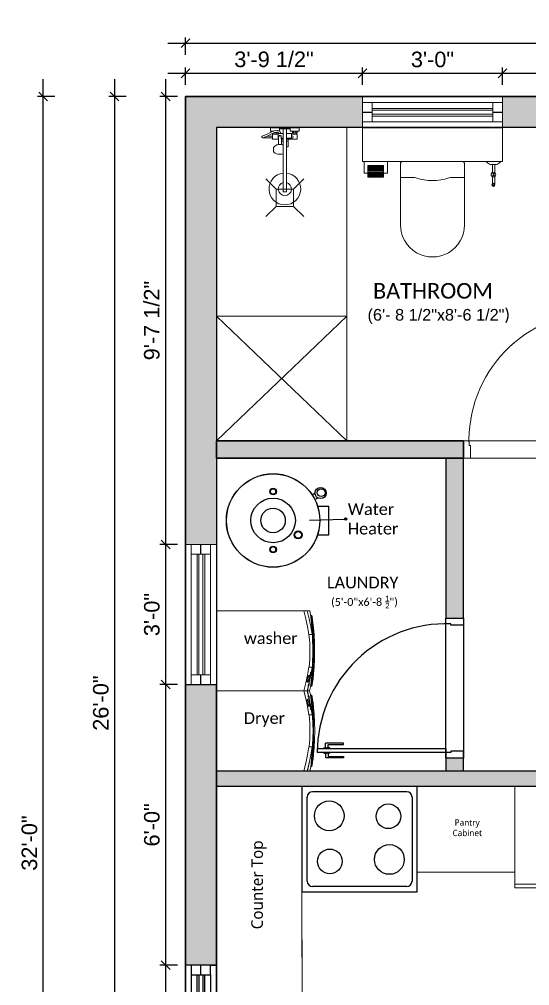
# Model space of a CAD drawing. Header units: inches. Extents: x 8555 to 8947, y -1346 to -868.
# Drawn here: x 8555.4 to 8686.8, y -1116.7 to -868.2 of the extents above; entities that cross this region are included whole.
import ezdxf

# ---------------------------------------------------------------- set-up
doc = ezdxf.new("R2010")
doc.units = ezdxf.units.IN
doc.header["$MEASUREMENT"] = 0
doc.linetypes.add('ACAD_ISO02W100', pattern=[15, 12, -3])
doc.linetypes.add('HIDDEN', pattern=[9.525, 6.35, -3.175])
for name, color, linetype, lineweight in [('A_DIMENSION-01', 7, 'Continuous', 13), ('A_DOOR', 7, 'Continuous', 13), ('A_KITCHEN FIXTURE', 7, 'Continuous', 9), ('A_TEXT-01', 7, 'Continuous', 9), ('A_TOILET FIXTURE', 7, 'Continuous', 5), ('Glass', 7, 'Continuous', 5), ('Wall - elevation', 7, 'Continuous', 5), ('Window - elevation', 7, 'Continuous', 5), ('Window - section', 7, 'Continuous', 9)]:
    doc.layers.add(name, color=color, linetype=linetype, lineweight=lineweight)
for name, color, linetype in [('dwgmodels.com', 7, 'Continuous'), ('H hatch', 7, 'Continuous'), ('PDF_Text', 7, 'Continuous')]:
    doc.layers.add(name, color=color, linetype=linetype)
doc.styles.add('MtXpl_Calibri', font='calibri.ttf')
doc.styles.add('PDF Calibri', font='calibri.ttf')
doc.styles.add('Trebuchet MS', font='arial.ttf', dxfattribs={"height": 4})
doc.styles.add('Trebuchet MS_2', font='trebuc.ttf', dxfattribs={"height": 24})
doc.dimstyles.new('Linear_-_3_32__Trebuchet_MS', dxfattribs={"dimscale": 12, "dimtxt": 4, "dimasz": 0.1875, "dimexe": 0.125, "dimexo": 0.125, "dimgap": 0.125, "dimtad": 1, "dimdec": 1, "dimrnd": 0.0625, "dimzin": 3, "dimdsep": 46, "dimlunit": 4, "dimtxsty": 'Trebuchet MS', "dimblk1": 'OBLIQUE', "dimblk2": 'OBLIQUE', "dimsah": 1, "dimcen": 0.09, "dimdle": 0.375, "dimazin": 0, "dimtfac": 0.5, "dimtdec": 1, "dimtix": 1, "dimtmove": 0, "dimatfit": 3, "dimfxl": 0.25, "dimfxlon": 1, "dimtvp": 1, "dimfrac": 2, "dimtolj": 1, "dimtzin": 0, "dimarcsym": 2})

# ---------------------------------------------------------------- blocks, each defined once
blk = doc.blocks.new('Wand WC 22')
at = {"layer": 'A_TOILET FIXTURE', "ltscale": 0.5, "transparency": 33554554}
for p, q in [((-0.19, 0.19), (-0.19, 0.55)), ((-0.175, 0.565), (0.175, 0.565)), ((0.19, 0.55), (0.19, 0.19)), ((-0.19, 0.47), (-0.1066, 0.47)), ((-0.1066, 0.47), (-0.0978, 0.4685)), ((0.1066, 0.47), (0.0978, 0.4685)), ((0.19, 0.47), (0.1066, 0.47))]:
    blk.add_line(p, q, dxfattribs=at)
for centre, radius, start, end in [((-0.175, 0.55), 0.015, 90, 180), ((0.175, 0.55), 0.015, 0, 90), ((0, 0.7497), 0.2977, 250.8176, 289.1824), ((0, 0.19), 0.19, 180, 0)]:
    blk.add_arc(centre, radius, start, end, dxfattribs=at)
blk = doc.blocks.new('sdfdsfsdfwer')
at = {"layer": 'A_TOILET FIXTURE', "ltscale": 0.5, "transparency": 33554554}
for p, q in [((-438.17, -4319.63), (-438.17, -4315.83)), ((-437.84, -4316.16), (-438.17, -4315.83)), ((-438.17, -4319.63), (-437.84, -4319.29)), ((-437.37, -4318.16), (-437.37, -4317.29)), ((-437.37, -4317.43), (-435.31, -4317.43)), ((-437.37, -4318.03), (-435.29, -4318.03)), ((-434.27, -4318.03), (-435.31, -4317.43)), ((-435.29, -4318.03), (-434.26, -4317.43)), ((-434.27, -4318.03), (-432.43, -4318.03)), ((-434.26, -4317.43), (-432.45, -4317.43))]:
    blk.add_line(p, q, dxfattribs=at)
for centre, radius in [((-434.78, -4317.71), 0.6), ((-432.17, -4317.71), 0.4), ((-432.17, -4317.71), 0.2)]:
    blk.add_circle(centre, radius, dxfattribs=at)
for centre, start, end in [((-438.97, -4317.29), 0, 45), ((-438.97, -4318.16), 315, 0)]:
    blk.add_arc(centre, 1.6, start, end, dxfattribs=at)
blk = doc.blocks.new('sdfdsfwerwe')
at = {"layer": 'A_TOILET FIXTURE', "color": 9, "ltscale": 0.5, "true_color": 0xc7c8ca, "transparency": 33554554}
for p, q in [((-437.17, -4289.41), (-437.17, -4285.41)), ((-437.17, -4285.41), (-434.17, -4285.41)), ((-437.07, -4285.41), (-437.07, -4289.41)), ((-436.97, -4285.41), (-436.97, -4289.41)), ((-436.87, -4285.41), (-436.87, -4289.41)), ((-436.67, -4285.41), (-436.67, -4289.41)), ((-436.47, -4285.41), (-436.47, -4289.41)), ((-436.22, -4285.41), (-436.22, -4289.41)), ((-435.97, -4285.41), (-435.97, -4289.41)), ((-435.67, -4285.41), (-435.67, -4289.41)), ((-435.37, -4285.41), (-435.37, -4289.41)), ((-435.07, -4285.41), (-435.07, -4289.41)), ((-434.82, -4285.41), (-434.82, -4289.41)), ((-434.57, -4285.41), (-434.57, -4289.41)), ((-434.37, -4285.41), (-434.37, -4289.41)), ((-434.27, -4285.41), (-434.27, -4289.41)), ((-434.17, -4289.41), (-434.17, -4285.41)), ((-437.17, -4289.41), (-434.17, -4289.41))]:
    blk.add_line(p, q, dxfattribs=at)
blk.add_lwpolyline([(-435.17, -4289.41), (-435.17, -4290.41), (-438.17, -4290.41), (-438.17, -4284.41), (-435.17, -4284.41), (-435.17, -4285.41)], dxfattribs=at)
blk = doc.blocks.new('sdfswer')
at = {"color": 0, "linetype": 'ByBlock', "ltscale": 0.5, "transparency": 33554554}
blk.add_lwpolyline([(8895.11, -4700.28), (8859.11, -4700.28), (8859.11, -4708.97), (8895.11, -4708.97)], close=True, dxfattribs=at)
at = {"color": 0, "linetype": 'ByBlock', "rotation": 269.9999985404243}
for name in ['sdfdsfsdfwer', 'sdfdsfwerwe']:
    blk.add_blockref(name, (13179.13, -5147.14), dxfattribs=at)
at = {"color": 0, "linetype": 'ByBlock', "ltscale": 0.5, "transparency": 33554554, "xscale": -43.47826086945853, "yscale": 43.47826086945853, "zscale": 43.47826086945853, "rotation": 359.9881066540195}
blk.add_blockref('Wand WC 22', (8877.11, -4733.54), dxfattribs=at)
blk = doc.blocks.new('sdfsfwerwe')
at = {"layer": 'A_TOILET FIXTURE', "ltscale": 0.5, "transparency": 33554554}
for p, q in [((-443.82, -4233.03), (-444, -4233.57)), ((-443.82, -4233.03), (-443.81, -4232.95)), ((-445.7, -4235.99), (-445.87, -4236.47)), ((-445.83, -4236.36), (-445.83, -4235.99)), ((-445.2, -4236.15), (-445.37, -4236.61)), ((-445.27, -4236.35), (-445.27, -4236.34)), ((-445.27, -4237.07), (-445.27, -4236.35)), ((-445.27, -4236.35), (-445.27, -4236.35)), ((-444.95, -4236.15), (-444.95, -4237.27)), ((-444, -4233.57), (-444.33, -4234.33)), ((-444.33, -4235.99), (-443.81, -4235.99)), ((-428.26, -4237.1), (-431.36, -4234)), ((-446.55, -4240.19), (-446.55, -4239.23)), ((-446.01, -4237.24), (-446.05, -4237.42)), ((-446.05, -4237.42), (-446.05, -4237.47)), ((-446.05, -4237.47), (-445.96, -4238)), ((-445.87, -4236.47), (-446.01, -4237.24)), ((-445.96, -4238), (-445.95, -4238.05)), ((-445.95, -4238.05), (-445.94, -4238.07)), ((-445.85, -4236.43), (-445.85, -4236.43)), ((-445.51, -4237.38), (-445.53, -4237.44)), ((-445.37, -4236.61), (-445.51, -4237.38)), ((-445.46, -4237.07), (-445.27, -4237.07)), ((-445.27, -4237.27), (-445.27, -4237.07)), ((-445.11, -4237.93), (-445.11, -4238.49)), ((-438.99, -4239.23), (-445.11, -4239.23)), ((-443.67, -4237.71), (-444.95, -4237.71)), ((-444.79, -4237.71), (-444.9, -4237.71)), ((-444.66, -4237.71), (-444.79, -4237.71)), ((-444.53, -4237.71), (-444.66, -4237.71)), ((-444.49, -4238.13), (-444.5, -4238.23)), ((-444.5, -4238.23), (-444.49, -4238.34)), ((-444.44, -4238.03), (-444.49, -4238.13)), ((-444.49, -4238.34), (-444.44, -4238.43)), ((-444.45, -4238.11), (-444.44, -4238.04)), ((-444.45, -4238.35), (-444.45, -4238.11)), ((-444.44, -4238.42), (-444.45, -4238.35)), ((-444.44, -4238.03), (-444.42, -4237.97)), ((-444.44, -4238.03), (-444.44, -4238.03)), ((-444.44, -4238.04), (-444.44, -4238.03)), ((-444.44, -4238.43), (-444.44, -4238.42)), ((-444.44, -4238.43), (-444.44, -4238.43)), ((-444.42, -4238.49), (-444.44, -4238.43)), ((-444.42, -4237.97), (-444.38, -4237.91)), ((-444.38, -4238.55), (-444.42, -4238.49)), ((-444.38, -4237.91), (-444.32, -4237.87)), ((-444.32, -4238.59), (-444.38, -4238.55)), ((-444.32, -4237.87), (-444.26, -4237.84)), ((-444.26, -4238.62), (-444.32, -4238.59)), ((-444.26, -4237.84), (-444.2, -4237.83)), ((-444.2, -4238.63), (-444.26, -4238.62)), ((-443.35, -4237.82), (-444.2, -4237.83)), ((-442.51, -4238.65), (-444.2, -4238.63)), ((-443.67, -4237.71), (-443.67, -4237.83)), ((-443.67, -4238.64), (-443.67, -4239.23)), ((-443.35, -4238.64), (-443.35, -4239.23)), ((-443.35, -4238.71), (-441.77, -4238.71)), ((-442.75, -4238.71), (-442.75, -4239.23)), ((-441.78, -4238.67), (-442.51, -4238.65)), ((-441.8, -4237.87), (-441.82, -4238.23)), ((-441.82, -4238.23), (-441.8, -4238.6)), ((-441.78, -4237.79), (-441.8, -4237.87)), ((-441.8, -4238.6), (-441.71, -4238.94)), ((-441.74, -4239.23), (-441.74, -4239.23)), ((-441.71, -4238.94), (-441.66, -4239.14)), ((-441.66, -4239.14), (-441.62, -4239.23)), ((-441.17, -4239.23), (-441.18, -4239.23)), ((-433.12, -4239.23), (-427.47, -4239.23)), ((-427.47, -4240.19), (-427.47, -4239.23)), ((-445.83, -4243.43), (-445.83, -4241.99)), ((-445.27, -4243.27), (-445.27, -4242.15)), ((-445.11, -4240.19), (-441.07, -4240.19)), ((-444.95, -4241.71), (-443.67, -4241.71)), ((-444.95, -4243.27), (-444.95, -4242.15)), ((-443.67, -4241.71), (-443.67, -4240.19)), ((-443.35, -4240.71), (-443.35, -4240.19)), ((-442.75, -4240.71), (-442.75, -4240.19)), ((-433.12, -4240.19), (-427.47, -4240.19)), ((-445.83, -4242.35), (-445.27, -4242.35)), ((-445.83, -4243.07), (-445.27, -4243.07)), ((-428.29, -4242.32), (-431.39, -4245.42))]:
    blk.add_line(p, q, dxfattribs=at)
at = {"layer": 'A_TOILET FIXTURE', "ltscale": 0.5, "transparency": 33554554, "flags": 128}
blk.add_lwpolyline([(-433.12, -4240.19, 19.949874), (-433.12, -4239.23), (-438.99, -4239.23), (-438.87, -4238.75), (-438.83, -4238.23), (-438.87, -4237.71), (-438.99, -4237.23), (-439.17, -4236.82), (-439.41, -4236.5), (-439.68, -4236.3), (-439.98, -4236.23), (-440.41, -4236.23), (-440.53, -4236.25), (-440.83, -4236.32), (-440.94, -4236.38), (-441.2, -4236.57), (-441.28, -4236.65), (-441.49, -4236.94), (-441.66, -4237.32), (-441.71, -4237.53), (-441.78, -4237.79), (-442.51, -4237.81), (-443.35, -4237.82), (-443.35, -4235.99), (-443.81, -4235.99), (-443.81, -4232.95, 0.853753), (-444.32, -4232.87), (-444.48, -4233.39), (-444.82, -4234.15), (-445.42, -4235.22), (-445.7, -4235.99), (-445.83, -4235.99), (-445.83, -4235.35), (-446.87, -4235.35), (-446.87, -4238.07), (-445.94, -4238.07), (-445.93, -4238.1), (-445.9, -4238.14), (-445.86, -4238.17), (-445.82, -4238.2), (-445.11, -4238.49), (-445.11, -4239.23), (-446.55, -4239.23), (-446.55, -4238.11), (-446.87, -4238.11), (-446.87, -4241.31), (-446.55, -4241.31), (-446.55, -4240.19), (-445.11, -4240.19), (-445.11, -4241.71), (-444.95, -4241.71), (-444.95, -4242.15), (-445.27, -4242.15), (-445.27, -4241.99), (-445.83, -4241.99), (-445.83, -4241.35), (-446.87, -4241.35), (-446.87, -4244.07), (-445.83, -4244.07), (-445.83, -4243.43), (-445.27, -4243.43), (-445.27, -4243.27), (-444.95, -4243.27), (-444.95, -4243.43), (-443.35, -4243.43), (-443.35, -4240.71), (-441.07, -4240.71), (-441.07, -4240.69), (-441.07, -4240.62), (-441.07, -4240.53), (-441.07, -4240.39), (-441.07, -4240.24), (-441.07, -4240.19)], format="xyb", close=True, dxfattribs=at)
for points in [[(-444.95, -4236.15), (-445.2, -4236.15), (-444.95, -4235.44), (-444.35, -4234.39), (-444.33, -4234.33), (-444.33, -4235.99), (-444.95, -4235.99)], [(-445.11, -4237.71), (-445.11, -4237.93), (-445.47, -4237.79), (-445.53, -4237.44), (-445.52, -4237.43), (-445.27, -4237.43), (-445.27, -4237.27), (-444.95, -4237.27), (-444.95, -4237.71)]]:
    blk.add_lwpolyline(points, close=True, dxfattribs=at)
at = {"layer": 'A_TOILET FIXTURE', "ltscale": 0.5, "transparency": 33554554}
for centre, radius, start, end in [((-428.35, -4239.71), 2, 193.8865, 166.1135), ((-444.07, -4241.89), 0.36, 150, 30)]:
    blk.add_arc(centre, radius, start, end, dxfattribs=at)
blk = doc.blocks.new('SFDSER')
at = {"color": 0, "linetype": 'ByBlock', "ltscale": 0.5, "transparency": 33554554}
for p, q in [((2830.36, -2785.61), (2833, -2782.97)), ((2830.36, -2790.05), (2833, -2792.69))]:
    blk.add_line(p, q, dxfattribs=at)
blk.add_lwpolyline([(2830.36, -2790.05), (2825.93, -2790.05), (2825.93, -2785.61), (2830.36, -2785.61)], close=True, dxfattribs=at)
at = {"color": 0, "linetype": 'ByBlock', "xscale": 0.8506574289050589, "yscale": 0.8506574289050589, "zscale": 0.8506574289050589}
blk.add_blockref('sdfsfwerwe', (3190.26, 818.71), dxfattribs=at)
blk = doc.blocks.new('sdfsdfwer')
at = {"layer": 'A_TOILET FIXTURE'}
for points in [[(-707.37, -4258.53), (-707.39, -4289.97), (-734.43, -4289.96), (-734.41, -4258.44), (-733.13, -4258.12), (-730.49, -4257.8), (-725.69, -4257.48), (-720.89, -4257.32), (-716.09, -4257.49), (-711.37, -4257.81), (-708.73, -4258.13)], [(-730.49, -4257.72), (-731.05, -4257.72), (-730.65, -4257.72)], [(-713.45, -4257.97), (-713.37, -4257.97), (-713.29, -4258.05), (-713.21, -4258.05), (-713.13, -4258.13), (-713.13, -4258.21), (-713.13, -4258.29), (-713.21, -4258.21), (-713.37, -4258.21), (-713.61, -4258.13), (-713.69, -4258.13), (-713.69, -4258.05), (-713.61, -4258.05)], [(-712.49, -4258.21), (-712.41, -4258.21), (-712.33, -4258.21), (-712.25, -4258.29), (-712.25, -4258.37), (-712.25, -4258.45), (-712.33, -4258.37), (-712.49, -4258.37), (-712.65, -4258.37), (-712.73, -4258.37), (-712.73, -4258.29), (-712.65, -4258.21), (-712.57, -4258.21)], [(-712.01, -4258.69), (-711.37, -4258.77), (-710.73, -4258.93), (-710.33, -4259.09), (-710.17, -4259.25), (-710.41, -4259.33), (-710.81, -4259.33), (-711.45, -4259.17), (-712.09, -4259.01), (-712.49, -4258.85), (-712.65, -4258.69), (-712.49, -4258.61)], [(-711.77, -4258.29), (-711.69, -4258.37), (-711.61, -4258.37), (-711.53, -4258.45), (-711.53, -4258.53), (-711.77, -4258.53), (-711.93, -4258.45), (-712.01, -4258.45), (-711.93, -4258.37)], [(-711.53, -4258.53), (-711.53, -4258.45), (-711.53, -4258.53)], [(-711.05, -4258.45), (-710.97, -4258.45), (-710.89, -4258.45), (-710.89, -4258.53), (-710.81, -4258.53), (-710.73, -4258.61), (-710.73, -4258.69), (-710.81, -4258.69), (-710.97, -4258.61), (-711.21, -4258.61), (-711.21, -4258.53), (-711.13, -4258.45)], [(-711.21, -4258.53), (-711.21, -4258.61), (-711.21, -4258.53)], [(-710.33, -4258.61), (-710.25, -4258.61), (-710.17, -4258.61), (-710.09, -4258.69), (-710.01, -4258.77), (-710.01, -4258.85), (-710.09, -4258.77), (-710.25, -4258.77), (-710.41, -4258.69), (-710.49, -4258.69), (-710.41, -4258.61)], [(-710.49, -4258.69), (-710.41, -4258.69), (-710.49, -4258.69)], [(-709.37, -4258.69), (-709.29, -4258.69), (-709.21, -4258.77), (-709.13, -4258.85), (-709.05, -4258.93), (-709.05, -4259.01), (-709.13, -4258.93), (-709.37, -4258.93), (-709.53, -4258.85), (-709.61, -4258.85), (-709.61, -4258.77), (-709.53, -4258.77), (-709.45, -4258.69)], [(-706.09, -4258.13), (-703.53, -4257.89), (-698.73, -4257.49), (-693.93, -4257.34), (-689.13, -4257.5), (-684.33, -4257.82), (-681.61, -4258.14), (-680.41, -4258.46), (-680.43, -4289.98), (-707.39, -4289.97), (-707.37, -4258.53)], [(-705.21, -4258.77), (-705.13, -4258.77), (-705.13, -4258.85), (-705.21, -4258.85), (-705.45, -4258.93), (-705.61, -4258.93), (-705.77, -4259.01), (-705.77, -4258.93), (-705.69, -4258.85), (-705.61, -4258.77), (-705.53, -4258.77), (-705.45, -4258.69), (-705.37, -4258.69)], [(-704.33, -4258.61), (-704.33, -4258.69), (-704.25, -4258.69), (-704.33, -4258.69), (-704.49, -4258.77), (-704.65, -4258.77), (-704.73, -4258.85), (-704.73, -4258.77), (-704.73, -4258.69), (-704.65, -4258.61), (-704.57, -4258.61), (-704.49, -4258.61), (-704.41, -4258.61)], [(-702.09, -4258.69), (-702.25, -4258.85), (-702.73, -4259.01), (-703.29, -4259.17), (-703.93, -4259.33), (-704.41, -4259.33), (-704.57, -4259.25), (-704.41, -4259.09), (-704.01, -4258.93), (-703.37, -4258.77), (-702.81, -4258.69), (-702.33, -4258.61)], [(-704.33, -4258.69), (-704.25, -4258.69), (-704.33, -4258.69)], [(-703.61, -4258.45), (-703.53, -4258.53), (-703.53, -4258.61), (-703.61, -4258.61), (-703.77, -4258.61), (-703.93, -4258.69), (-704.01, -4258.69), (-704.01, -4258.61), (-703.93, -4258.53), (-703.85, -4258.45), (-703.77, -4258.45), (-703.69, -4258.45)], [(-702.89, -4258.37), (-702.81, -4258.37), (-702.81, -4258.45), (-702.89, -4258.45), (-703.05, -4258.53), (-703.21, -4258.53), (-703.29, -4258.53), (-703.29, -4258.45), (-703.21, -4258.45), (-703.13, -4258.37), (-703.05, -4258.37), (-702.97, -4258.29)], [(-702.17, -4258.21), (-702.09, -4258.29), (-702.01, -4258.37), (-702.09, -4258.37), (-702.33, -4258.37), (-702.49, -4258.37), (-702.57, -4258.45), (-702.57, -4258.37), (-702.49, -4258.29), (-702.41, -4258.21), (-702.33, -4258.21), (-702.25, -4258.21)], [(-701.21, -4258.05), (-701.13, -4258.05), (-701.05, -4258.13), (-701.13, -4258.13), (-701.37, -4258.21), (-701.61, -4258.21), (-701.69, -4258.29), (-701.69, -4258.21), (-701.61, -4258.13), (-701.53, -4258.05), (-701.45, -4258.05), (-701.37, -4257.97), (-701.29, -4257.97)]]:
    blk.add_lwpolyline(points, close=True, dxfattribs=at)
for points in [[(-726.25, -4257.4), (-726.33, -4257.48), (-726.33, -4258.76), (-729.05, -4259.16), (-731.77, -4259.72), (-734.41, -4260.44)], [(-734.41, -4259.24), (-731.77, -4258.6), (-729.05, -4258.04), (-726.33, -4257.64), (-729.05, -4258.04), (-731.77, -4258.6), (-734.41, -4259.32)], [(-718.81, -4257.24), (-718.17, -4257.24), (-715.45, -4257.49), (-715.53, -4257.41), (-713.37, -4257.57), (-711.69, -4257.65), (-710.57, -4257.73), (-710.25, -4257.73), (-710.41, -4257.65), (-710.01, -4257.73), (-709.21, -4257.97), (-708.89, -4258.05), (-708.89, -4257.73), (-709.29, -4257.65), (-710.49, -4257.49), (-711.29, -4257.33), (-713.05, -4257.17), (-715.37, -4256.93), (-718.01, -4256.84), (-720.89, -4256.76), (-723.77, -4256.84), (-726.41, -4256.92), (-728.73, -4257.16), (-730.49, -4257.32), (-731.29, -4257.48), (-732.49, -4257.64), (-732.89, -4257.72), (-732.49, -4257.72), (-731.29, -4257.64), (-729.37, -4257.48), (-726.89, -4257.4), (-724.01, -4257.24), (-717.77, -4257.24), (-714.89, -4257.41), (-712.41, -4257.49), (-710.49, -4257.65), (-709.29, -4257.73), (-708.89, -4257.73)], [(-722.97, -4257.24), (-723.61, -4257.24), (-726.25, -4257.4), (-728.41, -4257.56), (-730.09, -4257.64), (-731.21, -4257.72), (-731.29, -4257.72), (-731.53, -4257.72), (-731.37, -4257.64), (-731.77, -4257.72), (-732.57, -4257.96), (-732.89, -4258.04), (-732.89, -4257.72)], [(-709.85, -4257.57), (-710.17, -4257.57), (-711.29, -4257.49), (-713.05, -4257.41), (-715.37, -4257.25), (-718.01, -4257.16), (-723.77, -4257.16), (-726.41, -4257.24), (-728.73, -4257.4), (-730.49, -4257.48), (-731.53, -4257.56), (-731.93, -4257.56)], [(-731.45, -4257.64), (-731.05, -4257.72)], [(-729.93, -4257.64), (-730.65, -4257.64)], [(-715.45, -4258.69), (-718.17, -4258.44), (-720.89, -4258.36), (-723.61, -4258.44), (-726.33, -4258.68)], [(-715.53, -4257.41), (-717.45, -4257.32)], [(-715.45, -4257.49), (-715.45, -4258.77), (-712.73, -4259.17), (-710.01, -4259.73), (-707.37, -4260.45), (-704.73, -4259.73), (-702.09, -4259.17), (-699.37, -4258.77), (-699.37, -4257.49)], [(-709.53, -4258.77), (-710.01, -4258.61), (-712.73, -4258.05), (-715.45, -4257.65), (-712.73, -4258.05), (-710.01, -4258.61), (-709.45, -4258.69)], [(-710.73, -4257.73), (-710.25, -4257.65)], [(-709.05, -4258.85), (-707.37, -4259.33), (-705.69, -4258.85), (-707.37, -4259.25), (-709.13, -4258.85)], [(-696.01, -4257.25), (-696.65, -4257.25), (-699.37, -4257.49), (-699.21, -4257.41), (-701.45, -4257.57), (-703.13, -4257.65), (-704.17, -4257.73), (-704.57, -4257.73), (-704.33, -4257.65), (-704.73, -4257.73), (-705.61, -4257.97), (-705.85, -4258.05), (-705.85, -4257.73), (-705.45, -4257.65), (-704.25, -4257.49), (-703.45, -4257.33), (-701.69, -4257.17), (-699.45, -4256.93), (-696.73, -4256.85), (-693.85, -4256.78), (-691.05, -4256.86), (-688.33, -4256.94), (-686.09, -4257.18), (-684.33, -4257.34), (-683.53, -4257.5), (-682.33, -4257.66), (-681.93, -4257.74), (-682.33, -4257.74), (-683.53, -4257.66), (-685.37, -4257.5), (-687.85, -4257.42), (-690.81, -4257.26), (-696.97, -4257.25), (-699.85, -4257.41), (-702.33, -4257.49), (-704.25, -4257.65), (-705.45, -4257.73), (-705.85, -4257.73)], [(-705.29, -4258.77), (-704.73, -4258.61), (-702.09, -4258.05), (-699.37, -4257.65), (-702.09, -4258.05), (-704.73, -4258.61), (-705.29, -4258.69)], [(-704.97, -4257.57), (-704.57, -4257.57), (-703.45, -4257.49), (-701.69, -4257.41), (-699.45, -4257.25), (-696.73, -4257.17), (-691.05, -4257.18), (-688.33, -4257.26), (-686.09, -4257.42), (-684.33, -4257.5), (-683.21, -4257.58), (-682.81, -4257.58)], [(-704.09, -4257.73), (-704.49, -4257.65)], [(-699.37, -4258.69), (-696.65, -4258.45), (-693.85, -4258.38), (-691.13, -4258.46), (-688.41, -4258.7)], [(-699.21, -4257.41), (-697.29, -4257.33)], [(-691.77, -4257.26), (-691.13, -4257.26), (-688.57, -4257.42), (-686.33, -4257.58), (-684.65, -4257.66), (-683.61, -4257.74), (-683.45, -4257.74), (-683.21, -4257.74), (-683.45, -4257.66)], [(-688.57, -4257.42), (-688.41, -4257.5), (-688.41, -4258.78), (-685.69, -4259.18), (-683.05, -4259.74), (-680.41, -4260.46)], [(-680.41, -4259.26), (-683.05, -4258.62), (-685.69, -4258.06), (-688.41, -4257.66), (-685.69, -4258.06), (-683.05, -4258.62), (-680.41, -4259.34)], [(-684.89, -4257.66), (-684.09, -4257.66)], [(-684.33, -4257.74), (-683.77, -4257.74), (-684.09, -4257.74), (-684.25, -4257.74)], [(-683.29, -4257.66), (-683.69, -4257.74)], [(-681.93, -4257.74), (-681.93, -4258.06), (-682.17, -4257.98), (-683.05, -4257.74), (-683.37, -4257.66)]]:
    blk.add_lwpolyline(points, dxfattribs=at)
blk = doc.blocks.new('Refrigerator-2 door - 36 in top')
for p, q in [((0, -26.999999), (36, -26.999999)), ((11, -27.999999), (11, -28.999999)), ((11, -28.999999), (13, -28.999999)), ((12, -26.999999), (12, -28.999999)), ((13, -28.999999), (13, -27.999999))]:
    blk.add_line(p, q)
blk.add_lwpolyline([(0, -27.999999), (0, 0), (36, 0), (36, -27.999999)], close=True)
blk = doc.blocks.new('_Oblique')
at = {"color": 0, "linetype": 'ByBlock', "lineweight": -2}
blk.add_line((-0.5, -0.5), (0.5, 0.5), dxfattribs=at)
blk = doc.blocks.new('*D11')
at = {"layer": 'A_DIMENSION-01', "color": 0, "lineweight": -2, "transparency": 16777216}
for p, q in [((8593.62, -874.33), (8914.62, -874.33)), ((8598.12, -877.33), (8598.12, -872.83)), ((8910.12, -877.33), (8910.12, -872.83))]:
    blk.add_line(p, q, dxfattribs=at)
at = {"layer": 'Defpoints', "color": 0, "transparency": 16777216}
for p in [(8910.12, -874.33), (8598.12, -888.03), (8910.12, -888.03)]:
    blk.add_point(p, dxfattribs=at)
at = {"layer": 'A_DIMENSION-01', "color": 0, "lineweight": -2, "transparency": 16777216, "xscale": 2.25, "yscale": 2.25, "zscale": 2.25, "rotation": 180}
blk.add_blockref('_Oblique', (8598.12, -874.33), dxfattribs=at)
at = {"layer": 'A_DIMENSION-01', "color": 0, "lineweight": -2, "transparency": 16777216, "xscale": 2.25, "yscale": 2.25, "zscale": 2.25}
blk.add_blockref('_Oblique', (8910.12, -874.33), dxfattribs=at)
at = {"layer": 'A_DIMENSION-01', "color": 0, "transparency": 16777216, "insert": (8754.12, -870.79), "char_height": 4, "attachment_point": 5, "style": 'Trebuchet MS'}
blk.add_mtext('\\A1;26\'-0"', dxfattribs=at)
blk = doc.blocks.new('*D12')
at = {"layer": 'A_DIMENSION-01', "color": 0, "lineweight": -2, "transparency": 16777216}
for p, q in [((8579.9, -883.53), (8579.9, -1204.53)), ((8582.9, -888.03), (8578.4, -888.03)), ((8582.9, -1200.03), (8578.4, -1200.03))]:
    blk.add_line(p, q, dxfattribs=at)
at = {"layer": 'Defpoints', "color": 0, "transparency": 16777216}
for p in [(8598.12, -888.03), (8579.9, -1200.03), (8598.12, -1200.03)]:
    blk.add_point(p, dxfattribs=at)
at = {"layer": 'A_DIMENSION-01', "color": 0, "lineweight": -2, "transparency": 16777216, "xscale": 2.25, "yscale": 2.25, "zscale": 2.25}
for p, rotation in [((8579.9, -888.03), 90), ((8579.9, -1200.03), 270)]:
    blk.add_blockref('_Oblique', p, dxfattribs=dict(at, rotation=rotation))
at = {"layer": 'A_DIMENSION-01', "color": 0, "transparency": 16777216, "insert": (8576.36, -1044.03), "char_height": 4, "attachment_point": 5, "rotation": 90, "style": 'Trebuchet MS'}
blk.add_mtext('\\A1;26\'-0"', dxfattribs=at)
blk = doc.blocks.new('*D14')
at = {"layer": 'A_DIMENSION-01', "color": 0, "lineweight": -2, "transparency": 16777216}
for p, q in [((8561.52, -1276.53), (8561.52, -883.53)), ((8564.52, -888.03), (8560.02, -888.03)), ((8564.52, -1272.03), (8560.02, -1272.03))]:
    blk.add_line(p, q, dxfattribs=at)
at = {"layer": 'Defpoints', "color": 0, "transparency": 16777216}
for p in [(8561.52, -888.03), (8598.12, -888.03), (8598.12, -1272.03)]:
    blk.add_point(p, dxfattribs=at)
at = {"layer": 'A_DIMENSION-01', "color": 0, "lineweight": -2, "transparency": 16777216, "xscale": 2.25, "yscale": 2.25, "zscale": 2.25}
for p, rotation in [((8561.52, -888.03), 90), ((8561.52, -1272.03), 270)]:
    blk.add_blockref('_Oblique', p, dxfattribs=dict(at, rotation=rotation))
at = {"layer": 'A_DIMENSION-01', "color": 0, "transparency": 16777216, "insert": (8557.98, -1080.03), "char_height": 4, "attachment_point": 5, "rotation": 90, "style": 'Trebuchet MS'}
blk.add_mtext('\\A1;32\'-0"', dxfattribs=at)
blk = doc.blocks.new('*U52')
at = {"layer": 'Glass', "color": 18, "true_color": 0x000000}
for points in [[(2.5, 5), (33.5, 5)], [(2.5, 4.5), (33.5, 4.5)], [(2.5, 3.5), (33.5, 3.5)], [(2.5, 3), (33.5, 3)]]:
    blk.add_lwpolyline(points, dxfattribs=at)
at = {"layer": 'Wall - elevation', "color": 18, "true_color": 0x000000}
for points in [[(0, 6.5), (0, 7.99), (36, 7.99), (36, 6.5)], [(0, 1.5), (0, 0), (36, 0), (36, 1.5)]]:
    blk.add_lwpolyline(points, dxfattribs=at)
at = {"layer": 'Window - elevation', "color": 18, "true_color": 0x000000}
for points in [[(2.5, 6.5), (33.5, 6.5)], [(2.5, 1.5), (33.5, 1.5)]]:
    blk.add_lwpolyline(points, dxfattribs=at)
at = {"layer": 'Window - section', "color": 18, "true_color": 0x000000}
for points in [[(0, 1.5), (2.5, 1.5), (2.5, 6.5), (0, 6.5)], [(33.5, 1.5), (36, 1.5), (36, 6.5), (33.5, 6.5)]]:
    blk.add_lwpolyline(points, close=True, dxfattribs=at)
blk = doc.blocks.new('*U54')
at = {"layer": 'Glass', "color": 18, "true_color": 0x000000}
for points in [[(2.5, 4.96), (33.5, 4.96)], [(2.5, 4.46), (33.5, 4.46)], [(2.5, 3.46), (33.5, 3.46)], [(2.5, 2.96), (33.5, 2.96)]]:
    blk.add_lwpolyline(points, dxfattribs=at)
at = {"layer": 'Wall - elevation', "color": 18, "true_color": 0x000000}
for points in [[(0, 6.46), (0, 7.92), (36, 7.92), (36, 6.46)], [(0, 1.46), (0, 0), (36, 0), (36, 1.46)]]:
    blk.add_lwpolyline(points, dxfattribs=at)
at = {"layer": 'Window - elevation', "color": 18, "true_color": 0x000000}
for points in [[(2.5, 6.46), (33.5, 6.46)], [(2.5, 1.46), (33.5, 1.46)]]:
    blk.add_lwpolyline(points, dxfattribs=at)
at = {"layer": 'Window - section', "color": 18, "true_color": 0x000000}
for points in [[(0, 1.46), (2.5, 1.46), (2.5, 6.46), (0, 6.46)], [(33.5, 1.46), (36, 1.46), (36, 6.46), (33.5, 6.46)]]:
    blk.add_lwpolyline(points, close=True, dxfattribs=at)
blk = doc.blocks.new('water heater 150L top_dwgmodels.com')
at = {"color": 0}
for p, q in [((-0.065, -0.1997), (-0.065, -0.25)), ((0.065, -0.1997), (0.065, -0.25)), ((0.094, -0.1878), (0.1015, -0.2008)), ((0.1156, -0.1753), (0.1231, -0.1883)), ((-0.065, -0.25), (0.065, -0.25))]:
    blk.add_line(p, q, dxfattribs=at)
for centre, radius in [((0, 0), 0.21), ((0, 0), 0.1), ((0, 0), 0.055), ((-0.13, 0), 0.015), ((-0.13, 0), 0.0125), ((-0.13, 0), 0.0125), ((0.13, 0), 0.015), ((0.13, 0), 0.0125), ((0.13, 0), 0.0125), ((-0.065, -0.1126), 0.018), ((-0.065, -0.1126), 0.015), ((0.1231, -0.2133), 0.025), ((0.1247, -0.2159), 0.0175)]:
    blk.add_circle(centre, radius, dxfattribs=at)
blk = doc.blocks.new('*U51')
at = {"color": 18, "linetype": 'ByBlock', "true_color": 0x000000}
for points in [[(0, 6.46), (0, 7.92), (48, 7.92), (48, 6.46)], [(2.5, 6.46), (45.5, 6.46)], [(2.5, 4.96), (45.5, 4.96)], [(2.5, 4.46), (45.5, 4.46)], [(2.5, 3.46), (45.5, 3.46)], [(2.5, 2.96), (45.5, 2.96)], [(0, 1.46), (0, 0), (48, 0), (48, 1.46)], [(2.5, 1.46), (45.5, 1.46)]]:
    blk.add_lwpolyline(points, dxfattribs=at)
for points in [[(0, 1.46), (2.5, 1.46), (2.5, 6.46), (0, 6.46)], [(45.5, 1.46), (48, 1.46), (48, 6.46), (45.5, 6.46)]]:
    blk.add_lwpolyline(points, close=True, dxfattribs=at)
blk = doc.blocks.new('fsd')
at = {"color": 0, "linetype": 'ByBlock', "ltscale": 10}
for p, q in [((8895.39, -4830.38), (8895.39, -4828.94)), ((8899.89, -4828.95), (8899.89, -4830.75)), ((8896.65, -4830.38), (8895.39, -4830.38)), ((8896.65, -4830.74), (8896.65, -4830.38)), ((8899.89, -4830.75), (8896.65, -4830.74)), ((8869, -4861.09), (8864.36, -4861.09)), ((8864.36, -4862.23), (8864.36, -4861.09)), ((8869, -4861.43), (8869, -4861.09)), ((8895.39, -4863.5), (8862.27, -4863.5)), ((8862.29, -4862.42), (8895.39, -4862.42)), ((8862.29, -4863.5), (8862.29, -4862.42)), ((8863.97, -4862.42), (8863.97, -4862.23)), ((8863.97, -4862.23), (8864.72, -4862.23)), ((8863.97, -4863.5), (8863.97, -4863.68)), ((8863.97, -4863.68), (8864.72, -4863.68)), ((8864.36, -4863.68), (8864.36, -4864.83)), ((8865.48, -4862.23), (8864.72, -4862.23)), ((8865.48, -4863.68), (8864.72, -4863.68)), ((8865.08, -4861.43), (8869, -4861.43)), ((8865.08, -4862.23), (8865.08, -4861.43)), ((8865.08, -4863.68), (8865.08, -4864.49)), ((8865.48, -4862.42), (8865.48, -4862.23)), ((8865.48, -4863.5), (8865.48, -4863.68)), ((8895.39, -4862.42), (8895.39, -4863.5)), ((8896.65, -4863.5), (8895.39, -4863.5)), ((8895.39, -4863.5), (8895.39, -4864.94)), ((8896.65, -4863.14), (8896.65, -4863.5)), ((8899.89, -4863.14), (8896.65, -4863.14)), ((8899.89, -4864.94), (8899.89, -4863.14)), ((8869, -4864.83), (8864.36, -4864.83)), ((8865.08, -4864.49), (8869, -4864.49)), ((8869, -4864.49), (8869, -4864.83))]:
    blk.add_line(p, q, dxfattribs=at)
blk.add_lwpolyline([(8895.39, -4864.94), (8895.39, -4828.94), (8899.89, -4828.94), (8899.89, -4864.94)], close=True, dxfattribs=at)
blk.add_arc((8895.39, -4863.5), 33.12, 87.8197, 180, dxfattribs=at)
blk = doc.blocks.new('*D21')
at = {"layer": 'A_DIMENSION-01', "color": 0, "lineweight": -2, "transparency": 16777216}
for p, q in [((8593.05, -1163.95), (8593.05, -1106.95)), ((8596.05, -1111.45), (8591.55, -1111.45)), ((8596.05, -1159.45), (8591.55, -1159.45))]:
    blk.add_line(p, q, dxfattribs=at)
at = {"layer": 'Defpoints', "color": 0, "transparency": 16777216}
for p in [(8593.05, -1111.45), (8598.12, -1111.45), (8598.12, -1159.45)]:
    blk.add_point(p, dxfattribs=at)
at = {"layer": 'A_DIMENSION-01', "color": 0, "lineweight": -2, "transparency": 16777216, "xscale": 2.25, "yscale": 2.25, "zscale": 2.25}
for p, rotation in [((8593.05, -1111.45), 90), ((8593.05, -1159.45), 270)]:
    blk.add_blockref('_Oblique', p, dxfattribs=dict(at, rotation=rotation))
at = {"layer": 'A_DIMENSION-01', "color": 0, "transparency": 16777216, "insert": (8589.5, -1135.45), "char_height": 4, "attachment_point": 5, "rotation": 90, "style": 'Trebuchet MS'}
blk.add_mtext('\\A1;4\'-0"', dxfattribs=at)
blk = doc.blocks.new('*D22')
at = {"layer": 'A_DIMENSION-01', "color": 0, "lineweight": -2, "transparency": 16777216}
for p, q in [((8593.05, -1115.95), (8593.05, -1034.75)), ((8596.05, -1039.25), (8591.55, -1039.25)), ((8596.05, -1111.45), (8591.55, -1111.45))]:
    blk.add_line(p, q, dxfattribs=at)
at = {"layer": 'Defpoints', "color": 0, "transparency": 16777216}
for p in [(8593.05, -1039.25), (8598.12, -1039.25), (8598.12, -1111.45)]:
    blk.add_point(p, dxfattribs=at)
at = {"layer": 'A_DIMENSION-01', "color": 0, "lineweight": -2, "transparency": 16777216, "xscale": 2.25, "yscale": 2.25, "zscale": 2.25}
for p, rotation in [((8593.05, -1039.25), 90), ((8593.05, -1111.45), 270)]:
    blk.add_blockref('_Oblique', p, dxfattribs=dict(at, rotation=rotation))
at = {"layer": 'A_DIMENSION-01', "color": 0, "transparency": 16777216, "insert": (8589.5, -1075.35), "char_height": 4, "attachment_point": 5, "rotation": 90, "style": 'Trebuchet MS'}
blk.add_mtext('\\A1;6\'-0"', dxfattribs=at)
blk = doc.blocks.new('*D23')
at = {"layer": 'A_DIMENSION-01', "color": 0, "lineweight": -2, "transparency": 16777216}
for p, q in [((8593.05, -1043.75), (8593.05, -998.75)), ((8596.05, -1003.25), (8591.55, -1003.25)), ((8596.05, -1039.25), (8591.55, -1039.25))]:
    blk.add_line(p, q, dxfattribs=at)
at = {"layer": 'Defpoints', "color": 0, "transparency": 16777216}
for p in [(8593.05, -1003.25), (8598.12, -1003.25), (8598.12, -1039.25)]:
    blk.add_point(p, dxfattribs=at)
at = {"layer": 'A_DIMENSION-01', "color": 0, "lineweight": -2, "transparency": 16777216, "xscale": 2.25, "yscale": 2.25, "zscale": 2.25}
for p, rotation in [((8593.05, -1003.25), 90), ((8593.05, -1039.25), 270)]:
    blk.add_blockref('_Oblique', p, dxfattribs=dict(at, rotation=rotation))
at = {"layer": 'A_DIMENSION-01', "color": 0, "transparency": 16777216, "insert": (8589.5, -1021.25), "char_height": 4, "attachment_point": 5, "rotation": 90, "style": 'Trebuchet MS'}
blk.add_mtext('\\A1;3\'-0"', dxfattribs=at)
blk = doc.blocks.new('*D24')
at = {"layer": 'A_DIMENSION-01', "color": 0, "lineweight": -2, "transparency": 16777216}
for p, q in [((8593.05, -1007.75), (8593.05, -883.53)), ((8596.05, -888.03), (8591.55, -888.03)), ((8596.05, -1003.25), (8591.55, -1003.25))]:
    blk.add_line(p, q, dxfattribs=at)
at = {"layer": 'Defpoints', "color": 0, "transparency": 16777216}
for p in [(8593.05, -888.03), (8598.12, -888.03), (8598.12, -1003.25)]:
    blk.add_point(p, dxfattribs=at)
at = {"layer": 'A_DIMENSION-01', "color": 0, "lineweight": -2, "transparency": 16777216, "xscale": 2.25, "yscale": 2.25, "zscale": 2.25}
for p, rotation in [((8593.05, -888.03), 90), ((8593.05, -1003.25), 270)]:
    blk.add_blockref('_Oblique', p, dxfattribs=dict(at, rotation=rotation))
at = {"layer": 'A_DIMENSION-01', "color": 0, "transparency": 16777216, "insert": (8589.48, -945.64), "char_height": 4, "attachment_point": 5, "rotation": 90, "style": 'Trebuchet MS'}
blk.add_mtext('\\A1;9\'-7 1/2"', dxfattribs=at)
blk = doc.blocks.new('*D25')
at = {"layer": 'A_DIMENSION-01', "color": 0, "lineweight": -2, "transparency": 16777216}
for p, q in [((8593.62, -882.05), (8648.24, -882.05)), ((8598.12, -885.05), (8598.12, -880.55)), ((8643.74, -885.05), (8643.74, -880.55))]:
    blk.add_line(p, q, dxfattribs=at)
at = {"layer": 'Defpoints', "color": 0, "transparency": 16777216}
for p in [(8643.74, -882.05), (8598.12, -888.03), (8643.74, -888.03)]:
    blk.add_point(p, dxfattribs=at)
at = {"layer": 'A_DIMENSION-01', "color": 0, "lineweight": -2, "transparency": 16777216, "xscale": 2.25, "yscale": 2.25, "zscale": 2.25, "rotation": 180}
blk.add_blockref('_Oblique', (8598.12, -882.05), dxfattribs=at)
at = {"layer": 'A_DIMENSION-01', "color": 0, "lineweight": -2, "transparency": 16777216, "xscale": 2.25, "yscale": 2.25, "zscale": 2.25}
blk.add_blockref('_Oblique', (8643.74, -882.05), dxfattribs=at)
at = {"layer": 'A_DIMENSION-01', "color": 0, "transparency": 16777216, "insert": (8620.93, -878.48), "char_height": 4, "attachment_point": 5, "style": 'Trebuchet MS'}
blk.add_mtext('\\A1;3\'-9 1/2"', dxfattribs=at)
blk = doc.blocks.new('*D26')
at = {"layer": 'A_DIMENSION-01', "color": 0, "lineweight": -2, "transparency": 16777216}
for p, q in [((8639.24, -882.05), (8684.24, -882.05)), ((8643.74, -885.05), (8643.74, -880.55)), ((8679.74, -885.05), (8679.74, -880.55))]:
    blk.add_line(p, q, dxfattribs=at)
at = {"layer": 'Defpoints', "color": 0, "transparency": 16777216}
for p in [(8679.74, -882.05), (8643.74, -888.03), (8679.74, -888.03)]:
    blk.add_point(p, dxfattribs=at)
at = {"layer": 'A_DIMENSION-01', "color": 0, "lineweight": -2, "transparency": 16777216, "xscale": 2.25, "yscale": 2.25, "zscale": 2.25, "rotation": 180}
blk.add_blockref('_Oblique', (8643.74, -882.05), dxfattribs=at)
at = {"layer": 'A_DIMENSION-01', "color": 0, "lineweight": -2, "transparency": 16777216, "xscale": 2.25, "yscale": 2.25, "zscale": 2.25}
blk.add_blockref('_Oblique', (8679.74, -882.05), dxfattribs=at)
at = {"layer": 'A_DIMENSION-01', "color": 0, "transparency": 16777216, "insert": (8661.74, -878.51), "char_height": 4, "attachment_point": 5, "style": 'Trebuchet MS'}
blk.add_mtext('\\A1;3\'-0"', dxfattribs=at)
blk = doc.blocks.new('*D27')
at = {"layer": 'A_DIMENSION-01', "color": 0, "lineweight": -2, "transparency": 16777216}
for p, q in [((8675.24, -882.05), (8818.37, -882.05)), ((8679.74, -885.05), (8679.74, -880.55)), ((8813.87, -885.05), (8813.87, -880.55))]:
    blk.add_line(p, q, dxfattribs=at)
at = {"layer": 'Defpoints', "color": 0, "transparency": 16777216}
for p in [(8813.87, -882.05), (8679.74, -888.03), (8813.87, -888.03)]:
    blk.add_point(p, dxfattribs=at)
at = {"layer": 'A_DIMENSION-01', "color": 0, "lineweight": -2, "transparency": 16777216, "xscale": 2.25, "yscale": 2.25, "zscale": 2.25, "rotation": 180}
blk.add_blockref('_Oblique', (8679.74, -882.05), dxfattribs=at)
at = {"layer": 'A_DIMENSION-01', "color": 0, "lineweight": -2, "transparency": 16777216, "xscale": 2.25, "yscale": 2.25, "zscale": 2.25}
blk.add_blockref('_Oblique', (8813.87, -882.05), dxfattribs=at)
at = {"layer": 'A_DIMENSION-01', "color": 0, "transparency": 16777216, "insert": (8746.8, -878.55), "char_height": 4, "attachment_point": 5, "style": 'Trebuchet MS'}
blk.add_mtext('\\A1;11\'-2"', dxfattribs=at)

msp = doc.modelspace()

# ---------------------------------------------------------------- hatches: boundary and pattern name
at = {"layer": 'H hatch'}
h = msp.add_hatch(color=0, dxfattribs=at)
h.dxf.hatch_style = 1
h.paths.add_polyline_path([(8606.12, -896.03), (8643.74, -896.03), (8643.74, -894.57), (8643.74, -889.57), (8643.74, -888.03), (8598.12, -888.03), (8598.12, -1003.25), (8599.62, -1003.25), (8604.62, -1003.25), (8606.12, -1003.25)])
h = msp.add_hatch(color=0, dxfattribs=at)
h.dxf.hatch_style = 1
h.paths.add_polyline_path([(8813.87, -889.49), (8813.87, -888.03), (8679.74, -888.03), (8679.74, -889.57), (8679.74, -894.57), (8679.74, -896.03), (8813.87, -896.03), (8813.87, -894.49)])
h.paths.add_polyline_path([(8910.12, -888.03), (8861.87, -888.03), (8861.87, -889.49), (8861.87, -894.49), (8861.87, -896.03), (8902.12, -896.03), (8902.12, -990.54), (8903.66, -990.54), (8908.66, -990.54), (8910.12, -990.54)])
h.paths.add_polyline_path([(8910.12, -1038.54), (8908.66, -1038.54), (8903.66, -1038.54), (8902.12, -1038.54), (8902.12, -1093.81), (8903.66, -1093.81), (8908.66, -1093.81), (8910.12, -1093.81)])
h.paths.add_polyline_path([(8666.41, -1079.13), (8674.91, -1079.13), (8674.91, -1073.04), (8666.41, -1073.04)], flags=9)
h.paths.add_polyline_path([(8612.3, -1030.95), (8627.78, -1030.95), (8627.78, -1023.68), (8612.3, -1023.68)], flags=9)
h.paths.add_polyline_path([(8728.09, -1002.51), (8749.83, -1002.51), (8749.83, -991.2), (8728.09, -991.2)], flags=9)
h.paths.add_polyline_path([(8738.1, -1245.29), (8766.95, -1245.29), (8766.95, -1233.02), (8738.1, -1233.02)], flags=9)
h.paths.add_polyline_path([(8814.41, -1137.47), (8840.35, -1137.47), (8840.35, -1126.19), (8814.41, -1126.19)], flags=9)
h.paths.add_polyline_path([(8644.01, -946.01), (8682.22, -946.01), (8682.22, -932.24), (8644.01, -932.24)], flags=9)
h.paths.add_polyline_path([(8612.64, -1169.58), (8620.21, -1169.58), (8620.21, -1163.28), (8612.64, -1163.28)], flags=9)
h.paths.add_polyline_path([(8620.08, -1103.52), (8620.08, -1087.73), (8613.77, -1087.73), (8613.77, -1103.52)], flags=9)
h.paths.add_polyline_path([(8694.27, -1081.84), (8707.36, -1081.84), (8707.36, -1075.54), (8694.27, -1075.54)], flags=9)
h.paths.add_polyline_path([(8655.86, -1137.04), (8685.92, -1137.04), (8685.92, -1124.19), (8655.86, -1124.19)], flags=9)
h.paths.add_polyline_path([(8612.03, -1051.36), (8624.22, -1051.36), (8624.22, -1044.09), (8612.03, -1044.09)], flags=9)
h.paths.add_polyline_path([(8638.8, -1002.66), (8653.44, -1002.66), (8653.44, -990.4), (8638.8, -990.4)], flags=9)
h.paths.add_polyline_path([(8630.65, -1021.01), (8653.94, -1021.01), (8653.94, -1009.27), (8630.65, -1009.27)], flags=9)
h.paths.add_polyline_path([(8733.07, -927.74), (8766.23, -927.74), (8766.23, -915.47), (8733.07, -915.47)], flags=9)
h.paths.add_polyline_path([(8823.31, -964.44), (8858.11, -964.44), (8858.11, -950.67), (8823.31, -950.67)], flags=9)
h = msp.add_hatch(color=0, dxfattribs=at)
h.dxf.hatch_style = 1
h.paths.add_polyline_path([(8669.7, -976.54), (8606.13, -976.54), (8606.12, -976.54), (8606.12, -981.04), (8669.7, -981.04)])
h.paths.add_polyline_path([(8669.7, -981.04), (8665.21, -981.04), (8665.21, -1022.2), (8669.7, -1022.2), (8669.7, -1022.2)])
h = msp.add_hatch(color=0, dxfattribs=at)
h.dxf.hatch_style = 1
h.paths.add_polyline_path([(8639.66, -996.67, 1), (8639.05, -996.67, 1)])
h = msp.add_hatch(color=0, dxfattribs=at)
h.dxf.hatch_style = 1
h.paths.add_polyline_path([(8606.05, -1039.25), (8598.12, -1039.25), (8598.12, -1111.45), (8599.59, -1111.45), (8604.59, -1111.45), (8606.05, -1111.45)])
h = msp.add_hatch(color=0, dxfattribs=at)
h.dxf.hatch_style = 1
h.paths.add_polyline_path([(8669.7, -1058.2), (8665.2, -1058.2), (8665.2, -1061.47), (8669.7, -1061.47)])
h = msp.add_hatch(color=0, dxfattribs=at)
h.dxf.hatch_style = 1
h.paths.add_polyline_path([(8719.95, -1061.47), (8669.7, -1061.47), (8669.7, -1061.47), (8665.2, -1061.47), (8606.12, -1061.47), (8606.12, -1065.47), (8682.91, -1065.47), (8682.91, -1065.47), (8716.45, -1065.47), (8719.95, -1065.47)])

# ---------------------------------------------------------------- linework, layer by layer
at = {"color": 0}
for p, q in [((8643.74, -892.07), (8646.24, -892.07)), ((8677.24, -892.07), (8679.74, -892.07)), ((8630.1, -997.02), (8639.05, -996.7)), ((8602.12, -1005.75), (8602.12, -1003.25)), ((8602.12, -1039.25), (8602.12, -1036.75)), ((8657.84, -1065.47), (8606.12, -1065.47)), ((8628.13, -1065.47), (8628.13, -1092.55)), ((8657.84, -1092.55), (8657.84, -1065.47)), ((8629.48, -1089.84), (8629.48, -1068.18)), ((8655.13, -1066.82), (8630.84, -1066.82)), ((8656.48, -1068.18), (8656.48, -1089.84)), ((8628.13, -1092.55), (8657.84, -1092.55)), ((8655.13, -1091.19), (8630.83, -1091.19)), ((8602.09, -1113.95), (8602.09, -1111.45))]:
    msp.add_line(p, q, dxfattribs=at)
for points in [[(8772.12, -1200.03), (8910.12, -1200.03), (8910.12, -888.03), (8598.12, -888.03), (8598.12, -1200.03), (8736.12, -1200.03)], [(8772.12, -1192.03), (8902.12, -1192.03), (8902.12, -896.03), (8606.12, -896.03), (8606.12, -1192.03), (8736.12, -1192.03)]]:
    msp.add_lwpolyline(points, dxfattribs=at)
for points in [[(8598.12, -888.03), (8910.12, -888.03), (8910.12, -1272.03), (8806.12, -1272.03), (8802.12, -1272.03), (8702.12, -1272.03), (8702.12, -1272.03), (8598.12, -1272.03)], [(8669.7, -976.54), (8606.12, -976.54), (8606.12, -981.04), (8669.7, -981.04)], [(8606.13, -976.54), (8669.7, -976.54), (8669.7, -981.04), (8606.13, -981.04)], [(8665.21, -1022.2), (8669.7, -1022.2), (8669.7, -981.04), (8665.21, -981.04)], [(8598.12, -1039.25), (8606.05, -1039.25), (8606.05, -1111.45), (8598.12, -1111.45)], [(8665.2, -1061.47), (8669.7, -1061.47), (8669.7, -1058.2), (8665.2, -1058.2)], [(8606.12, -1061.47), (8719.95, -1061.47), (8719.95, -1065.47), (8606.12, -1065.47)]]:
    msp.add_lwpolyline(points, close=True, dxfattribs=at)
for centre, radius in [((8620.7, -997.06), 12), ((8639.36, -996.67), 0.303), ((8635.17, -1073.02), 3.83), ((8650.4, -1073.14), 3.17), ((8650.64, -1084.23), 3.83), ((8635.31, -1084.73), 3.17)]:
    msp.add_circle(centre, radius, dxfattribs=at)
for points in [[(8630.84, -1066.82), (8630.09, -1066.82), (8629.48, -1067.43), (8629.48, -1068.18)], [(8656.48, -1068.18), (8656.48, -1067.43), (8655.88, -1066.82), (8655.13, -1066.82)], [(8629.48, -1089.84), (8629.48, -1090.59), (8630.09, -1091.19), (8630.84, -1091.19)], [(8655.13, -1091.19), (8655.88, -1091.19), (8656.48, -1090.59), (8656.48, -1089.84)]]:
    msp.add_open_spline(points, degree=3, dxfattribs=at)
at = {"layer": 'A_DIMENSION-01', "color": 0, "linetype": 'HIDDEN', "ltscale": 15}
for points in [[(8606.12, -1064.72), (8606.12, -1191.91), (8628.18, -1192.1), (8628.13, -1087.41), (8628.13, -1087.41)], [(8657.84, -1087.44), (8682.91, -1087.47), (8682.91, -1065.47), (8606.12, -1065.47)]]:
    msp.add_lwpolyline(points, dxfattribs=at)
at = {"layer": 'A_DOOR', "color": 0, "ltscale": 10}
for p, q in [((8671.15, -976.54), (8669.71, -976.54)), ((8671.15, -977.8), (8671.15, -976.54)), ((8671.51, -977.8), (8671.15, -977.8)), ((8671.51, -981.04), (8671.51, -977.8)), ((8669.71, -981.04), (8671.51, -981.04))]:
    msp.add_line(p, q, dxfattribs=at)
at = {"layer": 'A_DOOR', "color": 0, "linetype": 'HIDDEN', "ltscale": 10}
msp.add_lwpolyline([(8705.71, -976.54), (8669.71, -976.54), (8669.71, -981.04), (8705.71, -981.04)], close=True, dxfattribs=at)
at = {"layer": 'A_DOOR', "color": 0, "ltscale": 10}
msp.add_arc((8704.26, -976.54), 33.12, 90.0026, 182.1829, dxfattribs=at)
at = {"layer": 'A_KITCHEN FIXTURE', "color": 0}
for p, q in [((8606.12, -1192.03), (8606.12, -1065.47)), ((8606.12, -1065.47), (8682.91, -1065.47)), ((8682.91, -1065.47), (8682.91, -1087.47)), ((8628.13, -1087.47), (8628.18, -1192.03)), ((8628.13, -1087.47), (8628.13, -1087.47)), ((8682.91, -1087.47), (8657.84, -1087.47))]:
    msp.add_line(p, q, dxfattribs=at)
at = {"layer": 'A_TEXT-01', "color": 0, "linetype": 'ACAD_ISO02W100'}
msp.add_line((8649.68, -1018.02), (8650.55, -1018.02), dxfattribs=at)
at = {"layer": 'A_TOILET FIXTURE', "color": 0, "ltscale": 0.5, "transparency": 33554554}
for p, q in [((8639.7, -944.47), (8639.7, -896.03)), ((8606.12, -944.47), (8639.7, -976.54)), ((8639.7, -944.47), (8606.12, -976.54))]:
    msp.add_line(p, q, dxfattribs=at)
msp.add_lwpolyline([(8639.7, -944.47), (8606.12, -944.47), (8606.12, -976.54), (8639.7, -976.54)], close=True, dxfattribs=at)

# ---------------------------------------------------------------- block references
at = {"color": 0}
for name, p in [('*U54', (8643.74, -896.03)), ('fsd', (-230.19, 3806.74))]:
    msp.add_blockref(name, p, dxfattribs=at)
at = {"color": 0, "rotation": 270}
for name, p in [('*U52', (8598.12, -1003.25)), ('*U51', (8598.12, -1111.45))]:
    msp.add_blockref(name, p, dxfattribs=at)
at = {"layer": 'A_KITCHEN FIXTURE', "color": 0, "xscale": 0.9316702415433914, "yscale": 0.9316702415433914, "zscale": 0.9316702415433914}
msp.add_blockref('Refrigerator-2 door - 36 in top', (8682.91, -1065.47), dxfattribs=at)
at = {"layer": 'A_TOILET FIXTURE', "color": 0, "ltscale": 0.5, "transparency": 33554554, "xscale": -1}
for name, p, rotation in [('SFDSER', (5835.9, 1914.09), 90), ('sdfswer', (17538.88, 3804.2), 359.9996893816854)]:
    msp.add_blockref(name, p, dxfattribs=dict(at, rotation=rotation))
at = {"layer": 'A_TOILET FIXTURE', "color": 0, "ltscale": 0.5, "transparency": 33554554, "xscale": -0.7620236653932247, "yscale": 0.7620236653932249, "zscale": 0.7620236653932249, "rotation": 269.9999415180632}
msp.add_blockref('sdfsdfwer', (11875.17, -501.82), dxfattribs=at)
at = {"layer": 'dwgmodels.com', "color": 0, "xscale": 57.29046993215309, "yscale": 57.29046993215309, "zscale": 57.29046993215309, "rotation": 90}
msp.add_blockref('water heater 150L top_dwgmodels.com', (8620.7, -997.06), dxfattribs=at)

# ---------------------------------------------------------------- texts
at = {"layer": 'A_TEXT-01', "color": 0, "linetype": 'ACAD_ISO02W100', "style": 'MtXpl_Calibri'}
for s, height, p in [('   LAUNDRY', 3, (8631.4, -1014.52)), ('1', 1.4, (8649.52, -1017.79)), ('      (5\'-0"x6\'-8 ', 2, (8631.4, -1019.02)), ('2', 1.4, (8649.56, -1019.67)), ('")', 2, (8650.63, -1019.02))]:
    msp.add_text(s, height=height, dxfattribs=at).set_placement(p)
at = {"layer": 'A_TEXT-01', "color": 0, "ltscale": 10, "attachment_point": 1, "style": 'Trebuchet MS_2'}
for s, insert, char_height, width in [('{\\fCalibri|b0|i0|c0|p34;\\H1.33333x; BATHROOM\\P\\A1;\\fArial|b0|i0|c0|p34;\\H0.75x;(6\'- 8 1/2"\\A0;\\fCalibri|b0|i0|c0|p34;x\\A1;\\fArial|b0|i0|c0|p34;8\'-6 1/2"\\A0;\\fCalibri|b0|i0|c0|p34;)}', (8645.02, -935.99), 3, 41.7629), (' Pantry Cabinet ', (8666.9, -1073.93), 1.616, 11.1947)]:
    msp.add_mtext(s, dxfattribs=dict(at, insert=insert, char_height=char_height, width=width))
at = {"layer": 'A_TEXT-01', "color": 0, "ltscale": 10, "insert": (8615.08, -1102.2), "char_height": 3, "width": 24.3303, "attachment_point": 1, "rotation": 90, "style": 'Trebuchet MS_2'}
msp.add_mtext('Counter Top', dxfattribs=at)
at = {"layer": 'PDF_Text', "color": 0, "char_height": 3, "width": 13.6861, "attachment_point": 4, "style": 'PDF Calibri'}
for s, insert in [('Water Heater', (8639.94, -996.67)), ('washer', (8613.18, -1027.35)), ('Dryer', (8613.18, -1048.26))]:
    msp.add_mtext(s, dxfattribs=dict(at, insert=insert))

# ---------------------------------------------------------------- dimensions: what is measured, and where the dimension line sits
at = {"layer": 'A_DIMENSION-01', "color": 0}
for base, p1, p2, picture, middle in [((8910.12, -874.33), (8598.12, -888.03), (8910.12, -888.03), '*D11', (8754.12, -870.79)), ((8643.74, -882.05), (8598.12, -888.03), (8643.74, -888.03), '*D25', (8620.93, -878.48)), ((8679.74, -882.05), (8643.74, -888.03), (8679.74, -888.03), '*D26', (8661.74, -878.51)), ((8813.87, -882.05), (8679.74, -888.03), (8813.87, -888.03), '*D27', (8746.8, -878.55))]:
    dim = msp.add_linear_dim(base=base, p1=p1, p2=p2, dimstyle='Linear_-_3_32__Trebuchet_MS', override={"dimpost": '<>', "dimtmove": 1}, dxfattribs=at)
    dim.commit()
    dim.dimension.update_dxf_attribs({"geometry": picture, "text_midpoint": middle})
for base, p1, p2, picture, middle in [((8561.52, -888.03), (8598.12, -1272.03), (8598.12, -888.03), '*D14', (8557.98, -1080.03)), ((8579.9, -1200.03), (8598.12, -888.03), (8598.12, -1200.03), '*D12', (8576.36, -1044.03)), ((8593.05, -888.03), (8598.12, -1003.25), (8598.12, -888.03), '*D24', (8589.48, -945.64)), ((8593.05, -1003.25), (8598.12, -1039.25), (8598.12, -1003.25), '*D23', (8589.5, -1021.25)), ((8593.05, -1039.25), (8598.12, -1111.45), (8598.12, -1039.25), '*D22', (8589.5, -1075.35)), ((8593.05, -1111.45), (8598.12, -1159.45), (8598.12, -1111.45), '*D21', (8589.5, -1135.45))]:
    dim = msp.add_linear_dim(base=base, p1=p1, p2=p2, angle=90, dimstyle='Linear_-_3_32__Trebuchet_MS', override={"dimpost": '<>', "dimtmove": 1}, dxfattribs=at)
    dim.commit()
    dim.dimension.update_dxf_attribs({"geometry": picture, "text_midpoint": middle})

doc.saveas('drawing.dxf')
